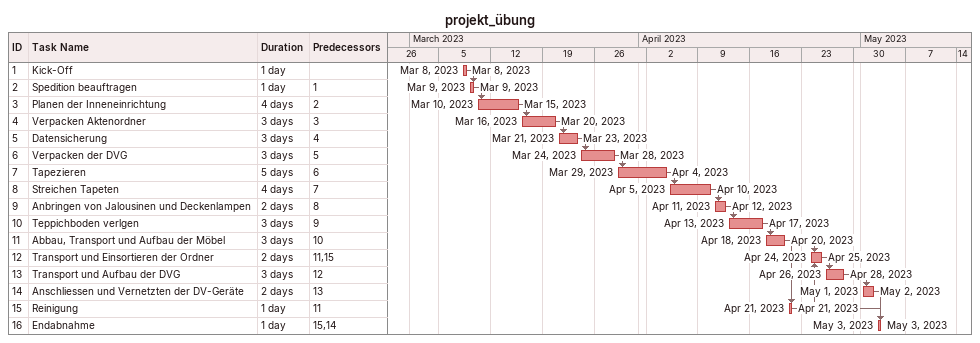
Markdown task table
projekt_übung

| ID | Task | Duration | Start | Finish | Predecessors |
|---|---|---|---|---|---|
| 1 | Kick-Off | 1d | 2023-03-08 | 2023-03-08 |  |
| 2 | Spedition beauftragen | 1d | 2023-03-09 | 2023-03-09 | 1 |
| 3 | Planen der Inneneinrichtung | 4d | 2023-03-10 | 2023-03-15 | 2 |
| 4 | Verpacken Aktenordner | 3d | 2023-03-16 | 2023-03-20 | 3 |
| 5 | Datensicherung | 3d | 2023-03-21 | 2023-03-23 | 4 |
| 6 | Verpacken der DVG | 3d | 2023-03-24 | 2023-03-28 | 5 |
| 7 | Tapezieren | 5d | 2023-03-29 | 2023-04-04 | 6 |
| 8 | Streichen Tapeten | 4d | 2023-04-05 | 2023-04-10 | 7 |
| 9 | Anbringen von Jalousinen und Deckenlampen | 2d | 2023-04-11 | 2023-04-12 | 8 |
| 10 | Teppichboden verlgen | 3d | 2023-04-13 | 2023-04-17 | 9 |
| 11 | Abbau, Transport und Aufbau der Möbel | 3d | 2023-04-18 | 2023-04-20 | 10 |
| 12 | Transport und Einsortieren der Ordner | 2d | 2023-04-24 | 2023-04-25 | 11, 15 |
| 13 | Transport und Aufbau der DVG | 3d | 2023-04-26 | 2023-04-28 | 12 |
| 14 | Anschliessen und Vernetzten der DV-Geräte | 2d | 2023-05-01 | 2023-05-02 | 13 |
| 15 | Reinigung | 1d | 2023-04-21 | 2023-04-21 | 11 |
| 16 | Endabnahme | 1d | 2023-05-03 | 2023-05-03 | 15, 14 |
